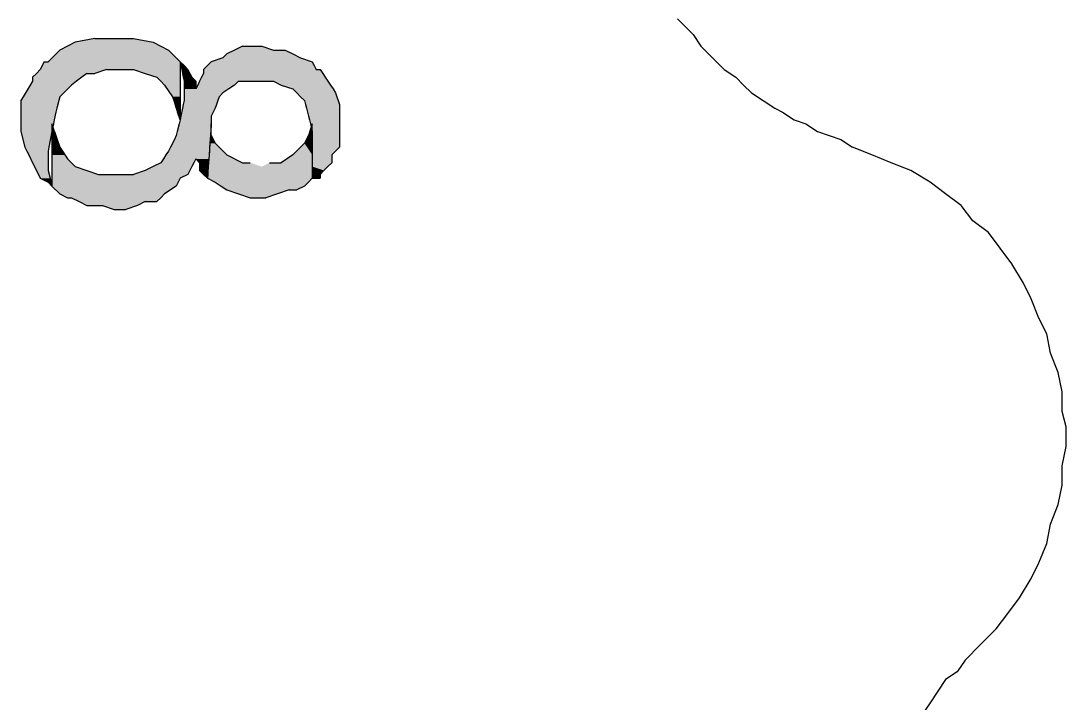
# Model space of a CAD drawing. Extents: x -1063 to 1100, y -467 to 441.
# Drawn here: x 940.13 to 984.97, y -90.6 to -61.33 of the extents above; entities that cross this region are included whole.
import ezdxf

# ---------------------------------------------------------------- set-up
doc = ezdxf.new("R2010")
doc.units = 0
doc.layers.add('H', color=7, linetype='CONTINUOUS')
doc.layers.add('P', color=250, linetype='CONTINUOUS')

# ---------------------------------------------------------------- blocks, each defined once
blk = doc.blocks.new('*U474')
at = {"layer": 'H', "color": 0, "linetype": 'CONTINUOUS'}
for p, q in [((942.465, -62.251), (941.798, -62.584)), ((943.298, -62.084), (942.465, -62.251)), ((943.298, -62.084), (944.132, -62.084)), ((944.132, -62.084), (944.965, -62.084)), ((944.965, -62.084), (945.798, -62.251)), ((945.798, -62.251), (946.465, -62.584)), ((941.798, -62.584), (941.298, -63.084)), ((946.465, -62.584), (946.965, -63.084)), ((941.132, -63.084), (940.965, -63.417)), ((941.132, -63.084), (941.298, -63.084)), ((946.965, -63.084), (946.965, -63.417)), ((940.798, -63.584), (940.632, -63.751)), ((940.965, -63.417), (940.798, -63.584)), ((942.965, -63.584), (942.743, -63.751)), ((942.965, -63.584), (943.298, -63.584)), ((943.798, -63.417), (943.298, -63.584)), ((943.798, -63.417), (944.298, -63.417)), ((944.298, -63.417), (944.965, -63.417)), ((944.965, -63.417), (945.465, -63.584)), ((945.465, -63.584), (945.965, -63.751)), ((946.965, -63.417), (946.965, -63.584)), ((946.965, -63.584), (946.965, -63.751)), ((940.532, -64.084), (940.232, -64.584)), ((940.632, -63.917), (940.532, -64.084)), ((940.632, -63.751), (940.632, -63.917)), ((942.298, -64.084), (941.798, -64.584)), ((942.521, -63.917), (942.298, -64.084)), ((942.743, -63.751), (942.521, -63.917)), ((945.965, -63.751), (946.132, -63.917)), ((946.132, -63.917), (946.298, -64.084)), ((946.298, -64.084), (946.632, -64.584)), ((946.965, -63.751), (946.965, -63.917)), ((946.965, -63.917), (946.965, -64.084)), ((946.965, -64.084), (946.965, -64.584)), ((940.232, -64.584), (940.132, -64.751)), ((940.132, -64.751), (940.132, -65.084)), ((941.757, -64.751), (941.673, -65.084)), ((941.798, -64.584), (941.757, -64.751)), ((946.632, -64.584), (946.687, -64.751)), ((946.687, -64.751), (946.798, -65.084)), ((946.965, -64.584), (946.965, -64.751)), ((946.965, -64.751), (946.965, -65.084)), ((940.132, -65.084), (940.132, -65.251)), ((940.132, -65.251), (940.132, -65.584)), ((941.632, -65.251), (941.565, -65.584)), ((941.673, -65.084), (941.632, -65.251)), ((946.798, -65.084), (946.854, -65.251)), ((946.965, -65.584), (946.854, -65.251)), ((946.965, -65.084), (946.965, -65.251)), ((946.965, -65.251), (946.965, -65.584)), ((940.132, -65.584), (940.132, -65.751)), ((940.132, -65.751), (940.132, -66.084)), ((941.532, -65.751), (941.465, -66.084)), ((941.565, -65.584), (941.532, -65.751)), ((940.132, -66.084), (940.298, -66.751)), ((941.465, -66.084), (941.332, -66.751)), ((940.298, -66.751), (940.382, -66.917)), ((941.332, -66.751), (941.298, -66.917)), ((940.382, -66.917), (940.465, -67.084)), ((940.465, -67.084), (940.632, -67.417)), ((941.298, -66.917), (941.298, -67.084)), ((941.298, -67.084), (941.298, -67.417)), ((940.632, -67.417), (940.798, -67.751)), ((941.298, -67.417), (941.298, -67.751)), ((940.798, -67.751), (940.965, -68.084)), ((940.965, -68.084), (941.298, -68.251)), ((941.298, -67.751), (941.382, -68.084)), ((941.382, -68.084), (941.423, -68.251)), ((941.465, -68.417), (941.298, -68.251)), ((941.423, -68.251), (941.465, -68.417))]:
    blk.add_line(p, q, dxfattribs=at)
for points in [[(942.465, -62.251), (941.798, -62.584), (946.465, -62.584)], [(943.298, -62.084), (942.465, -62.251), (945.798, -62.251)], [(943.298, -62.084), (943.298, -62.084), (944.132, -62.084)], [(944.132, -62.084), (944.132, -62.084), (944.965, -62.084)], [(941.798, -62.584), (941.298, -63.084), (946.965, -63.084)], [(941.132, -63.084), (940.965, -63.417), (946.965, -63.417)], [(941.132, -63.084), (941.132, -63.084), (941.298, -63.084)], [(940.798, -63.584), (940.632, -63.751), (942.743, -63.751)], [(940.965, -63.417), (940.798, -63.584), (943.298, -63.584)], [(942.965, -63.584), (942.965, -63.584), (943.298, -63.584)], [(943.798, -63.417), (943.798, -63.417), (944.298, -63.417)], [(944.298, -63.417), (944.298, -63.417), (944.965, -63.417)], [(944.965, -63.417), (945.465, -63.584), (946.965, -63.584)], [(945.465, -63.584), (945.965, -63.751), (946.965, -63.751)], [(940.532, -64.084), (940.232, -64.584), (941.798, -64.584)], [(940.632, -63.917), (940.532, -64.084), (942.298, -64.084)], [(940.632, -63.751), (940.632, -63.917), (942.521, -63.917)], [(945.965, -63.751), (946.132, -63.917), (946.965, -63.917)], [(946.132, -63.917), (946.298, -64.084), (946.965, -64.084)], [(946.298, -64.084), (946.632, -64.584), (946.965, -64.584)], [(940.232, -64.584), (940.132, -64.751), (941.757, -64.751)], [(940.132, -64.751), (940.132, -65.084), (941.673, -65.084)], [(946.632, -64.584), (946.687, -64.751), (946.965, -64.751)], [(946.687, -64.751), (946.798, -65.084), (946.965, -65.084)], [(940.132, -65.084), (940.132, -65.251), (941.632, -65.251)], [(940.132, -65.251), (940.132, -65.584), (941.565, -65.584)], [(946.798, -65.084), (946.854, -65.251), (946.965, -65.251)], [(940.132, -65.584), (940.132, -65.751), (941.532, -65.751)], [(940.132, -65.751), (940.132, -66.084), (941.465, -66.084)], [(940.132, -66.084), (940.298, -66.751), (941.332, -66.751)], [(940.298, -66.751), (940.382, -66.917), (941.298, -66.917)], [(940.382, -66.917), (940.465, -67.084), (941.298, -67.084)], [(940.465, -67.084), (940.632, -67.417), (941.298, -67.417)], [(940.632, -67.417), (940.798, -67.751), (941.298, -67.751)], [(940.798, -67.751), (940.965, -68.084), (941.382, -68.084)], [(940.965, -68.084), (941.298, -68.251), (941.423, -68.251)]]:
    blk.add_solid(points, dxfattribs=at)
at = {"layer": 'H', "color": 0, "linetype": 'CONTINUOUS', "extrusion": (0, 0, -1)}
for points in [[(-942.465, -62.251), (-945.798, -62.251), (-946.465, -62.584)], [(-943.298, -62.084), (-944.965, -62.084), (-945.798, -62.251)], [(-941.798, -62.584), (-946.465, -62.584), (-946.965, -63.084)], [(-941.132, -63.084), (-946.965, -63.084), (-946.965, -63.417)], [(-940.798, -63.584), (-942.965, -63.584), (-942.743, -63.751)], [(-940.965, -63.417), (-943.798, -63.417), (-943.298, -63.584)], [(-944.965, -63.417), (-946.965, -63.417), (-946.965, -63.584)], [(-945.465, -63.584), (-946.965, -63.584), (-946.965, -63.751)], [(-940.532, -64.084), (-942.298, -64.084), (-941.798, -64.584)], [(-940.632, -63.751), (-942.743, -63.751), (-942.521, -63.917)], [(-940.632, -63.917), (-942.521, -63.917), (-942.298, -64.084)], [(-945.965, -63.751), (-946.965, -63.751), (-946.965, -63.917)], [(-946.132, -63.917), (-946.965, -63.917), (-946.965, -64.084)], [(-946.298, -64.084), (-946.965, -64.084), (-946.965, -64.584)], [(-940.132, -64.751), (-941.757, -64.751), (-941.673, -65.084)], [(-940.232, -64.584), (-941.798, -64.584), (-941.757, -64.751)], [(-946.632, -64.584), (-946.965, -64.584), (-946.965, -64.751)], [(-946.687, -64.751), (-946.965, -64.751), (-946.965, -65.084)], [(-940.132, -65.084), (-941.673, -65.084), (-941.632, -65.251)], [(-940.132, -65.251), (-941.632, -65.251), (-941.565, -65.584)], [(-946.798, -65.084), (-946.965, -65.084), (-946.965, -65.251)], [(-946.854, -65.251), (-946.965, -65.251), (-946.965, -65.584)], [(-940.132, -65.584), (-941.565, -65.584), (-941.532, -65.751)], [(-940.132, -65.751), (-941.532, -65.751), (-941.465, -66.084)], [(-940.132, -66.084), (-941.465, -66.084), (-941.332, -66.751)], [(-940.298, -66.751), (-941.332, -66.751), (-941.298, -66.917)], [(-940.382, -66.917), (-941.298, -66.917), (-941.298, -67.084)], [(-940.465, -67.084), (-941.298, -67.084), (-941.298, -67.417)], [(-940.632, -67.417), (-941.298, -67.417), (-941.298, -67.751)], [(-940.798, -67.751), (-941.298, -67.751), (-941.382, -68.084)], [(-940.965, -68.084), (-941.382, -68.084), (-941.423, -68.251)], [(-941.298, -68.251), (-941.423, -68.251), (-941.465, -68.417)]]:
    blk.add_solid(points, dxfattribs=at)
blk = doc.blocks.new('*U475')
at = {"layer": 'H', "color": 0, "linetype": 'CONTINUOUS'}
for p, q in [((948.298, -65.751), (948.263, -66.251)), ((948.298, -66.251), (948.298, -65.751)), ((952.632, -65.751), (952.465, -66.251)), ((952.632, -66.251), (952.632, -65.751)), ((948.263, -66.251), (948.239, -66.584)), ((948.298, -66.251), (948.465, -66.584)), ((952.465, -66.251), (952.298, -66.584)), ((952.632, -66.251), (952.632, -66.584)), ((948.239, -66.584), (948.203, -67.084)), ((948.465, -66.584), (948.965, -67.084)), ((952.298, -66.584), (951.798, -67.084)), ((952.632, -66.584), (952.632, -67.084)), ((948.203, -67.084), (948.179, -67.417)), ((948.965, -67.084), (949.632, -67.417)), ((951.798, -67.084), (951.298, -67.417)), ((952.632, -67.084), (952.632, -67.417)), ((948.167, -67.584), (948.132, -68.084)), ((948.179, -67.417), (948.167, -67.584)), ((949.632, -67.417), (949.965, -67.417)), ((950.798, -67.417), (951.298, -67.417)), ((952.632, -67.417), (952.632, -67.584)), ((952.632, -67.584), (952.632, -68.084)), ((948.132, -68.084), (948.465, -68.251)), ((952.632, -68.084), (952.465, -68.251)), ((948.465, -68.251), (948.715, -68.417)), ((948.715, -68.417), (948.965, -68.584)), ((948.965, -68.584), (949.465, -68.751)), ((951.632, -68.584), (951.132, -68.751)), ((951.632, -68.584), (951.965, -68.584)), ((952.298, -68.417), (951.965, -68.584)), ((952.465, -68.251), (952.298, -68.417)), ((949.465, -68.751), (949.965, -68.917)), ((949.965, -68.917), (950.632, -68.917)), ((951.132, -68.751), (950.632, -68.917))]:
    blk.add_line(p, q, dxfattribs=at)
for points in [[(948.298, -65.751), (948.263, -66.251), (948.298, -66.251)], [(952.632, -65.751), (952.465, -66.251), (952.632, -66.251)], [(948.263, -66.251), (948.239, -66.584), (948.465, -66.584)], [(952.465, -66.251), (952.298, -66.584), (952.632, -66.584)], [(948.239, -66.584), (948.203, -67.084), (948.965, -67.084)], [(952.298, -66.584), (951.798, -67.084), (952.632, -67.084)], [(948.203, -67.084), (948.179, -67.417), (949.632, -67.417)], [(951.798, -67.084), (951.298, -67.417), (952.632, -67.417)], [(948.167, -67.584), (948.132, -68.084), (952.632, -68.084)], [(948.179, -67.417), (948.167, -67.584), (950.465, -67.584)], [(949.632, -67.417), (949.632, -67.417), (949.965, -67.417)], [(950.798, -67.417), (950.465, -67.584), (952.632, -67.584)], [(950.798, -67.417), (950.798, -67.417), (951.298, -67.417)], [(948.132, -68.084), (948.465, -68.251), (952.465, -68.251)], [(948.465, -68.251), (948.715, -68.417), (952.298, -68.417)], [(948.715, -68.417), (948.965, -68.584), (951.965, -68.584)], [(948.965, -68.584), (949.465, -68.751), (951.132, -68.751)], [(951.632, -68.584), (951.632, -68.584), (951.965, -68.584)], [(949.465, -68.751), (949.965, -68.917), (950.632, -68.917)], [(949.965, -68.917), (949.965, -68.917), (950.632, -68.917)]]:
    blk.add_solid(points, dxfattribs=at)
at = {"layer": 'H', "color": 0, "linetype": 'CONTINUOUS', "extrusion": (0, 0, -1)}
for points in [[(-948.263, -66.251), (-948.298, -66.251), (-948.465, -66.584)], [(-952.465, -66.251), (-952.632, -66.251), (-952.632, -66.584)], [(-948.239, -66.584), (-948.465, -66.584), (-948.965, -67.084)], [(-952.298, -66.584), (-952.632, -66.584), (-952.632, -67.084)], [(-948.203, -67.084), (-948.965, -67.084), (-949.632, -67.417)], [(-951.798, -67.084), (-952.632, -67.084), (-952.632, -67.417)], [(-948.167, -67.584), (-952.632, -67.584), (-952.632, -68.084)], [(-948.179, -67.417), (-949.965, -67.417), (-950.465, -67.584)], [(-950.798, -67.417), (-952.632, -67.417), (-952.632, -67.584)], [(-948.132, -68.084), (-952.632, -68.084), (-952.465, -68.251)], [(-948.465, -68.251), (-952.465, -68.251), (-952.298, -68.417)], [(-948.715, -68.417), (-952.298, -68.417), (-951.965, -68.584)], [(-948.965, -68.584), (-951.632, -68.584), (-951.132, -68.751)], [(-949.465, -68.751), (-951.132, -68.751), (-950.632, -68.917)]]:
    blk.add_solid(points, dxfattribs=at)
blk = doc.blocks.new('*U476')
at = {"layer": 'H', "color": 0, "linetype": 'CONTINUOUS'}
for p, q in [((948.965, -62.751), (948.798, -62.917)), ((949.298, -62.584), (948.965, -62.751)), ((949.632, -62.417), (949.298, -62.584)), ((949.632, -62.417), (949.965, -62.417)), ((949.965, -62.417), (950.465, -62.417)), ((950.465, -62.417), (950.965, -62.584)), ((950.965, -62.584), (951.465, -62.584)), ((951.465, -62.584), (951.798, -62.751)), ((951.798, -62.751), (952.132, -62.917)), ((946.965, -63.084), (946.998, -63.251)), ((947.132, -63.251), (946.965, -63.084)), ((948.298, -63.084), (948.132, -63.251)), ((948.798, -62.917), (948.298, -63.084)), ((952.132, -62.917), (952.632, -63.084)), ((952.632, -63.084), (952.715, -63.251)), ((946.998, -63.251), (947.032, -63.417)), ((947.032, -63.417), (947.065, -63.584)), ((947.065, -63.584), (947.098, -63.751)), ((947.132, -63.251), (947.298, -63.417)), ((947.298, -63.417), (947.382, -63.584)), ((947.382, -63.584), (947.465, -63.751)), ((947.965, -63.584), (947.882, -63.751)), ((948.132, -63.251), (947.965, -63.417)), ((947.965, -63.417), (947.965, -63.584)), ((952.715, -63.251), (952.798, -63.417)), ((952.798, -63.417), (952.965, -63.417)), ((952.965, -63.417), (953.076, -63.584)), ((953.076, -63.584), (953.187, -63.751)), ((947.098, -63.751), (947.132, -63.917)), ((947.132, -63.917), (947.132, -64.084)), ((947.132, -64.084), (947.132, -64.251)), ((947.465, -63.751), (947.632, -63.917)), ((947.632, -63.917), (947.632, -64.084)), ((947.632, -64.084), (947.632, -64.251)), ((947.715, -64.084), (947.632, -64.251)), ((947.798, -63.917), (947.715, -64.084)), ((947.882, -63.751), (947.798, -63.917)), ((949.298, -64.084), (949.048, -64.251)), ((949.465, -63.917), (949.298, -64.084)), ((949.465, -63.917), (949.798, -63.917)), ((949.798, -63.917), (950.132, -63.917)), ((950.132, -63.917), (950.465, -63.917)), ((950.465, -63.917), (950.965, -63.917)), ((950.965, -63.917), (951.298, -64.084)), ((951.298, -64.084), (951.798, -64.251)), ((953.187, -63.751), (953.298, -63.917)), ((953.298, -63.917), (953.409, -64.084)), ((953.409, -64.084), (953.521, -64.251)), ((947.132, -64.251), (947.132, -64.417)), ((947.132, -64.417), (947.132, -64.584)), ((948.798, -64.417), (948.632, -64.584)), ((949.048, -64.251), (948.798, -64.417)), ((951.798, -64.251), (951.965, -64.417)), ((951.965, -64.417), (952.132, -64.584)), ((953.521, -64.251), (953.632, -64.417)), ((953.632, -64.417), (953.687, -64.584)), ((947.098, -64.917), (947.065, -65.084)), ((947.132, -64.751), (947.098, -64.917)), ((947.132, -64.584), (947.132, -64.751)), ((948.521, -64.917), (948.465, -65.084)), ((948.576, -64.751), (948.521, -64.917)), ((948.632, -64.584), (948.576, -64.751)), ((952.132, -64.584), (952.298, -64.751)), ((952.298, -64.751), (952.34, -64.917)), ((952.34, -64.917), (952.382, -65.084)), ((953.687, -64.584), (953.743, -64.751)), ((953.743, -64.751), (953.798, -64.917)), ((953.798, -64.917), (953.798, -65.084)), ((946.998, -65.417), (946.965, -65.584)), ((947.065, -65.084), (946.998, -65.417)), ((948.465, -65.084), (948.298, -65.417)), ((948.298, -65.417), (948.298, -65.584)), ((952.382, -65.084), (952.465, -65.417)), ((952.465, -65.417), (952.507, -65.584)), ((953.798, -65.084), (953.798, -65.417)), ((953.798, -65.417), (953.798, -65.584)), ((941.465, -65.751), (941.465, -66.084)), ((941.576, -66.084), (941.465, -65.751)), ((946.923, -65.751), (946.84, -66.084)), ((946.965, -65.584), (946.923, -65.751)), ((948.298, -65.751), (948.275, -66.084)), ((948.298, -65.584), (948.298, -65.751)), ((952.507, -65.584), (952.548, -65.751)), ((952.548, -65.751), (952.632, -66.084)), ((953.798, -65.584), (953.798, -65.751)), ((953.798, -65.751), (953.798, -66.084)), ((941.465, -66.084), (941.465, -66.251)), ((941.465, -66.251), (941.465, -66.417)), ((941.576, -66.084), (941.632, -66.251)), ((941.632, -66.251), (941.687, -66.417)), ((946.798, -66.251), (946.715, -66.417)), ((946.84, -66.084), (946.798, -66.251)), ((948.263, -66.251), (948.251, -66.417)), ((948.275, -66.084), (948.263, -66.251)), ((952.632, -66.084), (952.632, -66.251)), ((952.632, -66.251), (952.632, -66.417)), ((953.798, -66.084), (953.798, -66.251)), ((953.798, -66.251), (953.798, -66.417)), ((941.465, -66.417), (941.465, -66.751)), ((941.465, -66.751), (941.465, -66.917)), ((941.687, -66.417), (941.798, -66.751)), ((941.798, -66.751), (941.909, -66.917)), ((946.548, -66.751), (946.465, -66.917)), ((946.715, -66.417), (946.548, -66.751)), ((948.227, -66.751), (948.215, -66.917)), ((948.251, -66.417), (948.227, -66.751)), ((952.632, -66.417), (952.632, -66.751)), ((952.632, -66.751), (952.632, -66.917)), ((953.798, -66.751), (953.632, -66.917)), ((953.798, -66.417), (953.798, -66.751)), ((941.465, -66.917), (941.465, -67.084)), ((941.465, -67.084), (941.465, -67.251)), ((941.909, -66.917), (942.021, -67.084)), ((942.021, -67.084), (942.132, -67.251)), ((946.354, -67.084), (946.243, -67.251)), ((946.465, -66.917), (946.354, -67.084)), ((948.203, -67.084), (948.191, -67.251)), ((948.215, -66.917), (948.203, -67.084)), ((952.632, -66.917), (952.632, -67.084)), ((952.632, -67.084), (952.632, -67.251)), ((953.632, -66.917), (953.465, -67.084)), ((953.465, -67.084), (953.465, -67.251)), ((941.465, -67.251), (941.465, -67.417)), ((941.465, -67.417), (941.465, -67.584)), ((941.465, -67.584), (941.465, -67.751)), ((942.132, -67.251), (942.298, -67.417)), ((942.298, -67.417), (942.465, -67.584)), ((942.465, -67.584), (942.965, -67.751)), ((945.798, -67.584), (945.465, -67.751)), ((946.132, -67.417), (945.798, -67.584)), ((946.243, -67.251), (946.132, -67.417)), ((947.465, -67.584), (947.382, -67.751)), ((947.548, -67.417), (947.465, -67.584)), ((947.632, -67.251), (947.548, -67.417)), ((947.632, -67.251), (947.798, -67.417)), ((947.798, -67.417), (947.798, -67.584)), ((947.798, -67.584), (947.798, -67.751)), ((948.167, -67.584), (948.155, -67.751)), ((948.179, -67.417), (948.167, -67.584)), ((948.191, -67.251), (948.179, -67.417)), ((952.632, -67.251), (952.632, -67.417)), ((952.632, -67.417), (952.632, -67.584)), ((952.632, -67.584), (952.632, -67.751)), ((953.298, -67.584), (953.132, -67.751)), ((953.465, -67.417), (953.298, -67.584)), ((953.465, -67.251), (953.465, -67.417)), ((941.465, -67.751), (941.465, -67.917)), ((941.465, -67.917), (941.465, -68.084)), ((941.465, -68.084), (941.465, -68.417)), ((942.965, -67.751), (943.465, -67.917)), ((943.465, -67.917), (943.965, -67.917)), ((943.965, -67.917), (944.465, -67.917)), ((944.465, -67.917), (944.965, -67.917)), ((945.465, -67.751), (944.965, -67.917)), ((946.965, -68.084), (946.798, -68.417)), ((947.298, -67.917), (946.965, -68.084)), ((947.382, -67.751), (947.298, -67.917)), ((947.798, -67.751), (947.965, -67.917)), ((948.132, -68.084), (947.965, -67.917)), ((948.144, -67.917), (948.132, -68.084)), ((948.155, -67.751), (948.144, -67.917)), ((952.632, -67.751), (952.632, -67.917)), ((952.632, -67.917), (952.632, -68.084)), ((952.632, -68.084), (952.965, -68.084)), ((953.132, -67.751), (952.965, -67.917)), ((952.965, -67.917), (952.965, -68.084)), ((941.465, -68.417), (941.798, -68.751)), ((946.798, -68.417), (946.298, -68.751)), ((941.798, -68.751), (942.132, -68.917)), ((942.132, -68.917), (942.298, -68.917)), ((942.298, -68.917), (942.632, -69.084)), ((946.132, -68.917), (945.965, -69.084)), ((946.298, -68.751), (946.132, -68.917)), ((942.632, -69.084), (942.965, -69.251)), ((942.965, -69.251), (943.632, -69.251)), ((943.632, -69.251), (944.132, -69.417)), ((944.132, -69.417), (944.632, -69.417)), ((945.132, -69.251), (944.632, -69.417)), ((945.465, -69.084), (945.132, -69.251)), ((945.465, -69.084), (945.965, -69.084))]:
    blk.add_line(p, q, dxfattribs=at)
for points in [[(948.965, -62.751), (948.798, -62.917), (952.132, -62.917)], [(949.298, -62.584), (948.965, -62.751), (951.798, -62.751)], [(949.632, -62.417), (949.298, -62.584), (950.965, -62.584)], [(949.632, -62.417), (949.632, -62.417), (949.965, -62.417)], [(949.965, -62.417), (949.965, -62.417), (950.465, -62.417)], [(950.965, -62.584), (950.965, -62.584), (951.465, -62.584)], [(946.965, -63.084), (946.998, -63.251), (947.132, -63.251)], [(948.298, -63.084), (948.132, -63.251), (952.715, -63.251)], [(948.798, -62.917), (948.298, -63.084), (952.632, -63.084)], [(946.998, -63.251), (947.032, -63.417), (947.298, -63.417)], [(947.032, -63.417), (947.065, -63.584), (947.382, -63.584)], [(947.065, -63.584), (947.098, -63.751), (947.465, -63.751)], [(947.965, -63.584), (947.882, -63.751), (953.187, -63.751)], [(948.132, -63.251), (947.965, -63.417), (952.798, -63.417)], [(947.965, -63.417), (947.965, -63.584), (953.076, -63.584)], [(952.798, -63.417), (952.798, -63.417), (952.965, -63.417)], [(947.098, -63.751), (947.132, -63.917), (947.632, -63.917)], [(947.132, -63.917), (947.132, -64.084), (947.632, -64.084)], [(947.132, -64.084), (947.132, -64.251), (947.632, -64.251)], [(947.715, -64.084), (947.632, -64.251), (949.048, -64.251)], [(947.798, -63.917), (947.715, -64.084), (949.298, -64.084)], [(947.882, -63.751), (947.798, -63.917), (953.298, -63.917)], [(949.465, -63.917), (949.465, -63.917), (949.798, -63.917)], [(949.798, -63.917), (949.798, -63.917), (950.132, -63.917)], [(950.132, -63.917), (950.132, -63.917), (950.465, -63.917)], [(950.465, -63.917), (950.465, -63.917), (950.965, -63.917)], [(950.965, -63.917), (951.298, -64.084), (953.409, -64.084)], [(951.298, -64.084), (951.798, -64.251), (953.521, -64.251)], [(947.132, -64.251), (947.132, -64.417), (948.798, -64.417)], [(947.132, -64.417), (947.132, -64.584), (948.632, -64.584)], [(951.798, -64.251), (951.965, -64.417), (953.632, -64.417)], [(951.965, -64.417), (952.132, -64.584), (953.687, -64.584)], [(947.098, -64.917), (947.065, -65.084), (948.465, -65.084)], [(947.132, -64.751), (947.098, -64.917), (948.521, -64.917)], [(947.132, -64.584), (947.132, -64.751), (948.576, -64.751)], [(952.132, -64.584), (952.298, -64.751), (953.743, -64.751)], [(952.298, -64.751), (952.34, -64.917), (953.798, -64.917)], [(952.34, -64.917), (952.382, -65.084), (953.798, -65.084)], [(946.998, -65.417), (946.965, -65.584), (948.298, -65.584)], [(947.065, -65.084), (946.998, -65.417), (948.298, -65.417)], [(952.382, -65.084), (952.465, -65.417), (953.798, -65.417)], [(952.465, -65.417), (952.507, -65.584), (953.798, -65.584)], [(941.465, -65.751), (941.465, -66.084), (941.576, -66.084)], [(946.923, -65.751), (946.84, -66.084), (948.275, -66.084)], [(946.965, -65.584), (946.923, -65.751), (948.298, -65.751)], [(952.507, -65.584), (952.548, -65.751), (953.798, -65.751)], [(952.548, -65.751), (952.632, -66.084), (953.798, -66.084)], [(941.465, -66.084), (941.465, -66.251), (941.632, -66.251)], [(941.465, -66.251), (941.465, -66.417), (941.687, -66.417)], [(946.798, -66.251), (946.715, -66.417), (948.251, -66.417)], [(946.84, -66.084), (946.798, -66.251), (948.263, -66.251)], [(952.632, -66.084), (952.632, -66.251), (953.798, -66.251)], [(952.632, -66.251), (952.632, -66.417), (953.798, -66.417)], [(941.465, -66.417), (941.465, -66.751), (941.798, -66.751)], [(941.465, -66.751), (941.465, -66.917), (941.909, -66.917)], [(946.548, -66.751), (946.465, -66.917), (948.215, -66.917)], [(946.715, -66.417), (946.548, -66.751), (948.227, -66.751)], [(952.632, -66.417), (952.632, -66.751), (953.798, -66.751)], [(952.632, -66.751), (952.632, -66.917), (953.632, -66.917)], [(941.465, -66.917), (941.465, -67.084), (942.021, -67.084)], [(941.465, -67.084), (941.465, -67.251), (942.132, -67.251)], [(946.354, -67.084), (946.243, -67.251), (948.191, -67.251)], [(946.465, -66.917), (946.354, -67.084), (948.203, -67.084)], [(952.632, -66.917), (952.632, -67.084), (953.465, -67.084)], [(952.632, -67.084), (952.632, -67.251), (953.465, -67.251)], [(941.465, -67.251), (941.465, -67.417), (942.298, -67.417)], [(941.465, -67.417), (941.465, -67.584), (942.465, -67.584)], [(941.465, -67.584), (941.465, -67.751), (942.965, -67.751)], [(945.798, -67.584), (945.465, -67.751), (947.382, -67.751)], [(946.132, -67.417), (945.798, -67.584), (947.465, -67.584)], [(946.243, -67.251), (946.132, -67.417), (947.548, -67.417)], [(947.632, -67.251), (947.798, -67.417), (948.179, -67.417)], [(947.798, -67.417), (947.798, -67.584), (948.167, -67.584)], [(947.798, -67.584), (947.798, -67.751), (948.155, -67.751)], [(952.632, -67.251), (952.632, -67.417), (953.465, -67.417)], [(952.632, -67.417), (952.632, -67.584), (953.298, -67.584)], [(952.632, -67.584), (952.632, -67.751), (953.132, -67.751)], [(941.465, -67.751), (941.465, -67.917), (943.465, -67.917)], [(941.465, -67.917), (941.465, -68.084), (946.965, -68.084)], [(941.465, -68.084), (941.465, -68.417), (946.798, -68.417)], [(943.465, -67.917), (943.465, -67.917), (943.965, -67.917)], [(943.965, -67.917), (943.965, -67.917), (944.465, -67.917)], [(944.465, -67.917), (944.465, -67.917), (944.965, -67.917)], [(945.465, -67.751), (944.965, -67.917), (947.298, -67.917)], [(947.798, -67.751), (947.965, -67.917), (948.144, -67.917)], [(952.632, -67.751), (952.632, -67.917), (952.965, -67.917)], [(952.632, -67.917), (952.632, -68.084), (952.965, -68.084)], [(952.632, -68.084), (952.632, -68.084), (952.965, -68.084)], [(941.465, -68.417), (941.798, -68.751), (946.298, -68.751)], [(941.798, -68.751), (942.132, -68.917), (946.132, -68.917)], [(942.132, -68.917), (942.132, -68.917), (942.298, -68.917)], [(942.298, -68.917), (942.632, -69.084), (945.965, -69.084)], [(942.632, -69.084), (942.965, -69.251), (945.132, -69.251)], [(942.965, -69.251), (942.965, -69.251), (943.632, -69.251)], [(943.632, -69.251), (944.132, -69.417), (944.632, -69.417)], [(944.132, -69.417), (944.132, -69.417), (944.632, -69.417)], [(945.465, -69.084), (945.465, -69.084), (945.965, -69.084)]]:
    blk.add_solid(points, dxfattribs=at)
at = {"layer": 'H', "color": 0, "linetype": 'CONTINUOUS', "extrusion": (0, 0, -1)}
for points in [[(-948.965, -62.751), (-951.798, -62.751), (-952.132, -62.917)], [(-949.298, -62.584), (-951.465, -62.584), (-951.798, -62.751)], [(-949.632, -62.417), (-950.465, -62.417), (-950.965, -62.584)], [(-948.298, -63.084), (-952.632, -63.084), (-952.715, -63.251)], [(-948.798, -62.917), (-952.132, -62.917), (-952.632, -63.084)], [(-946.998, -63.251), (-947.132, -63.251), (-947.298, -63.417)], [(-947.032, -63.417), (-947.298, -63.417), (-947.382, -63.584)], [(-947.065, -63.584), (-947.382, -63.584), (-947.465, -63.751)], [(-947.965, -63.417), (-952.965, -63.417), (-953.076, -63.584)], [(-947.965, -63.584), (-953.076, -63.584), (-953.187, -63.751)], [(-948.132, -63.251), (-952.715, -63.251), (-952.798, -63.417)], [(-947.098, -63.751), (-947.465, -63.751), (-947.632, -63.917)], [(-947.132, -63.917), (-947.632, -63.917), (-947.632, -64.084)], [(-947.132, -64.084), (-947.632, -64.084), (-947.632, -64.251)], [(-947.715, -64.084), (-949.298, -64.084), (-949.048, -64.251)], [(-947.798, -63.917), (-949.465, -63.917), (-949.298, -64.084)], [(-947.882, -63.751), (-953.187, -63.751), (-953.298, -63.917)], [(-950.965, -63.917), (-953.298, -63.917), (-953.409, -64.084)], [(-951.298, -64.084), (-953.409, -64.084), (-953.521, -64.251)], [(-947.132, -64.251), (-949.048, -64.251), (-948.798, -64.417)], [(-947.132, -64.417), (-948.798, -64.417), (-948.632, -64.584)], [(-951.798, -64.251), (-953.521, -64.251), (-953.632, -64.417)], [(-951.965, -64.417), (-953.632, -64.417), (-953.687, -64.584)], [(-947.098, -64.917), (-948.521, -64.917), (-948.465, -65.084)], [(-947.132, -64.584), (-948.632, -64.584), (-948.576, -64.751)], [(-947.132, -64.751), (-948.576, -64.751), (-948.521, -64.917)], [(-952.132, -64.584), (-953.687, -64.584), (-953.743, -64.751)], [(-952.298, -64.751), (-953.743, -64.751), (-953.798, -64.917)], [(-952.34, -64.917), (-953.798, -64.917), (-953.798, -65.084)], [(-946.998, -65.417), (-948.298, -65.417), (-948.298, -65.584)], [(-947.065, -65.084), (-948.465, -65.084), (-948.298, -65.417)], [(-952.382, -65.084), (-953.798, -65.084), (-953.798, -65.417)], [(-952.465, -65.417), (-953.798, -65.417), (-953.798, -65.584)], [(-946.923, -65.751), (-948.298, -65.751), (-948.275, -66.084)], [(-946.965, -65.584), (-948.298, -65.584), (-948.298, -65.751)], [(-952.507, -65.584), (-953.798, -65.584), (-953.798, -65.751)], [(-952.548, -65.751), (-953.798, -65.751), (-953.798, -66.084)], [(-941.465, -66.084), (-941.576, -66.084), (-941.632, -66.251)], [(-941.465, -66.251), (-941.632, -66.251), (-941.687, -66.417)], [(-946.798, -66.251), (-948.263, -66.251), (-948.251, -66.417)], [(-946.84, -66.084), (-948.275, -66.084), (-948.263, -66.251)], [(-952.632, -66.084), (-953.798, -66.084), (-953.798, -66.251)], [(-952.632, -66.251), (-953.798, -66.251), (-953.798, -66.417)], [(-941.465, -66.417), (-941.687, -66.417), (-941.798, -66.751)], [(-941.465, -66.751), (-941.798, -66.751), (-941.909, -66.917)], [(-946.548, -66.751), (-948.227, -66.751), (-948.215, -66.917)], [(-946.715, -66.417), (-948.251, -66.417), (-948.227, -66.751)], [(-952.632, -66.417), (-953.798, -66.417), (-953.798, -66.751)], [(-952.632, -66.751), (-953.798, -66.751), (-953.632, -66.917)], [(-941.465, -66.917), (-941.909, -66.917), (-942.021, -67.084)], [(-941.465, -67.084), (-942.021, -67.084), (-942.132, -67.251)], [(-946.354, -67.084), (-948.203, -67.084), (-948.191, -67.251)], [(-946.465, -66.917), (-948.215, -66.917), (-948.203, -67.084)], [(-952.632, -66.917), (-953.632, -66.917), (-953.465, -67.084)], [(-952.632, -67.084), (-953.465, -67.084), (-953.465, -67.251)], [(-941.465, -67.251), (-942.132, -67.251), (-942.298, -67.417)], [(-941.465, -67.417), (-942.298, -67.417), (-942.465, -67.584)], [(-941.465, -67.584), (-942.465, -67.584), (-942.965, -67.751)], [(-945.798, -67.584), (-947.465, -67.584), (-947.382, -67.751)], [(-946.132, -67.417), (-947.548, -67.417), (-947.465, -67.584)], [(-946.243, -67.251), (-947.632, -67.251), (-947.548, -67.417)], [(-947.632, -67.251), (-948.191, -67.251), (-948.179, -67.417)], [(-947.798, -67.417), (-948.179, -67.417), (-948.167, -67.584)], [(-947.798, -67.584), (-948.167, -67.584), (-948.155, -67.751)], [(-952.632, -67.251), (-953.465, -67.251), (-953.465, -67.417)], [(-952.632, -67.417), (-953.465, -67.417), (-953.298, -67.584)], [(-952.632, -67.584), (-953.298, -67.584), (-953.132, -67.751)], [(-941.465, -67.751), (-942.965, -67.751), (-943.465, -67.917)], [(-941.465, -67.917), (-947.298, -67.917), (-946.965, -68.084)], [(-941.465, -68.084), (-946.965, -68.084), (-946.798, -68.417)], [(-945.465, -67.751), (-947.382, -67.751), (-947.298, -67.917)], [(-947.798, -67.751), (-948.155, -67.751), (-948.144, -67.917)], [(-947.965, -67.917), (-948.144, -67.917), (-948.132, -68.084)], [(-952.632, -67.751), (-953.132, -67.751), (-952.965, -67.917)], [(-952.632, -67.917), (-952.965, -67.917), (-952.965, -68.084)], [(-941.465, -68.417), (-946.798, -68.417), (-946.298, -68.751)], [(-941.798, -68.751), (-946.298, -68.751), (-946.132, -68.917)], [(-942.298, -68.917), (-946.132, -68.917), (-945.965, -69.084)], [(-942.632, -69.084), (-945.465, -69.084), (-945.132, -69.251)], [(-943.632, -69.251), (-945.132, -69.251), (-944.632, -69.417)]]:
    blk.add_solid(points, dxfattribs=at)

msp = doc.modelspace()

# ---------------------------------------------------------------- linework, layer by layer
at = {"layer": 'P', "color": 0, "linetype": 'CONTINUOUS'}
for points in [[(968.298, -61.251), (968.965, -61.917), (969.298, -62.417), (969.632, -62.751), (969.965, -63.084), (970.298, -63.417), (970.798, -63.751), (971.132, -64.084), (971.465, -64.417), (971.965, -64.751), (972.465, -65.084), (972.798, -65.251), (973.298, -65.584), (973.798, -65.751), (974.298, -66.084), (974.798, -66.251), (975.298, -66.417), (975.798, -66.751)], [(980.632, -88.751), (981.298, -88.084), (981.965, -87.417), (982.465, -86.751), (982.965, -86.084), (983.465, -85.251), (983.798, -84.584), (984.132, -83.751), (984.298, -82.917), (984.632, -82.084), (984.798, -81.251), (984.798, -80.417), (984.965, -79.584), (984.965, -78.751), (984.798, -78.084), (984.798, -77.251), (984.632, -76.417), (984.298, -75.584), (984.132, -74.751), (983.798, -74.084), (983.465, -73.251), (983.132, -72.584), (982.632, -71.751), (982.132, -71.084), (981.632, -70.417), (980.965, -69.917), (980.465, -69.251), (979.798, -68.751), (979.132, -68.251), (978.298, -67.751), (977.465, -67.417), (976.632, -67.084), (975.798, -66.751)], [(980.632, -88.751), (980.298, -89.251), (979.798, -89.584), (979.465, -90.084), (979.132, -90.584), (978.798, -91.084)]]:
    msp.add_lwpolyline(points, dxfattribs=at)

# ---------------------------------------------------------------- block references
at = {"layer": 'H', "color": 0, "linetype": 'CONTINUOUS'}
for name in ['*U474', '*U476', '*U475']:
    msp.add_blockref(name, (0, 0), dxfattribs=at)

doc.saveas('drawing.dxf')
